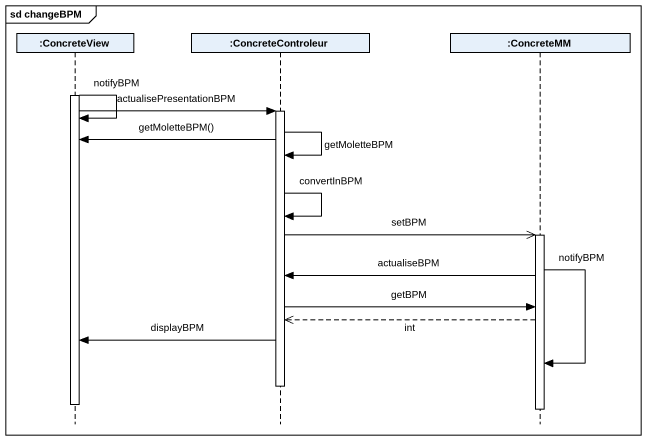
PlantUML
@startuml
mainframe sd changeBPM
hide footbox
participant ":ConcreteView" as ConcreteView
participant ":ConcreteControleur" as ConcreteControleur
participant ":ConcreteMM" as ConcreteMM

activate ConcreteView
ConcreteView -> ConcreteControleur : actualisePresentationBPM
activate ConcreteControleur
ConcreteView -> ConcreteView : notifyBPM
ConcreteControleur -> ConcreteView : getMoletteBPM()
ConcreteControleur -> ConcreteControleur : getMoletteBPM
ConcreteControleur -> ConcreteControleur : convertInBPM
ConcreteControleur ->> ConcreteMM : setBPM
activate ConcreteMM
ConcreteMM -> ConcreteControleur : actualiseBPM
ConcreteControleur -> ConcreteMM : getBPM
ConcreteMM -->> ConcreteControleur : int
ConcreteControleur -> ConcreteView : displayBPM
ConcreteMM -> ConcreteMM : notifyBPM
deactivate ConcreteControleur
deactivate ConcreteView
deactivate ConcreteMM
@enduml
